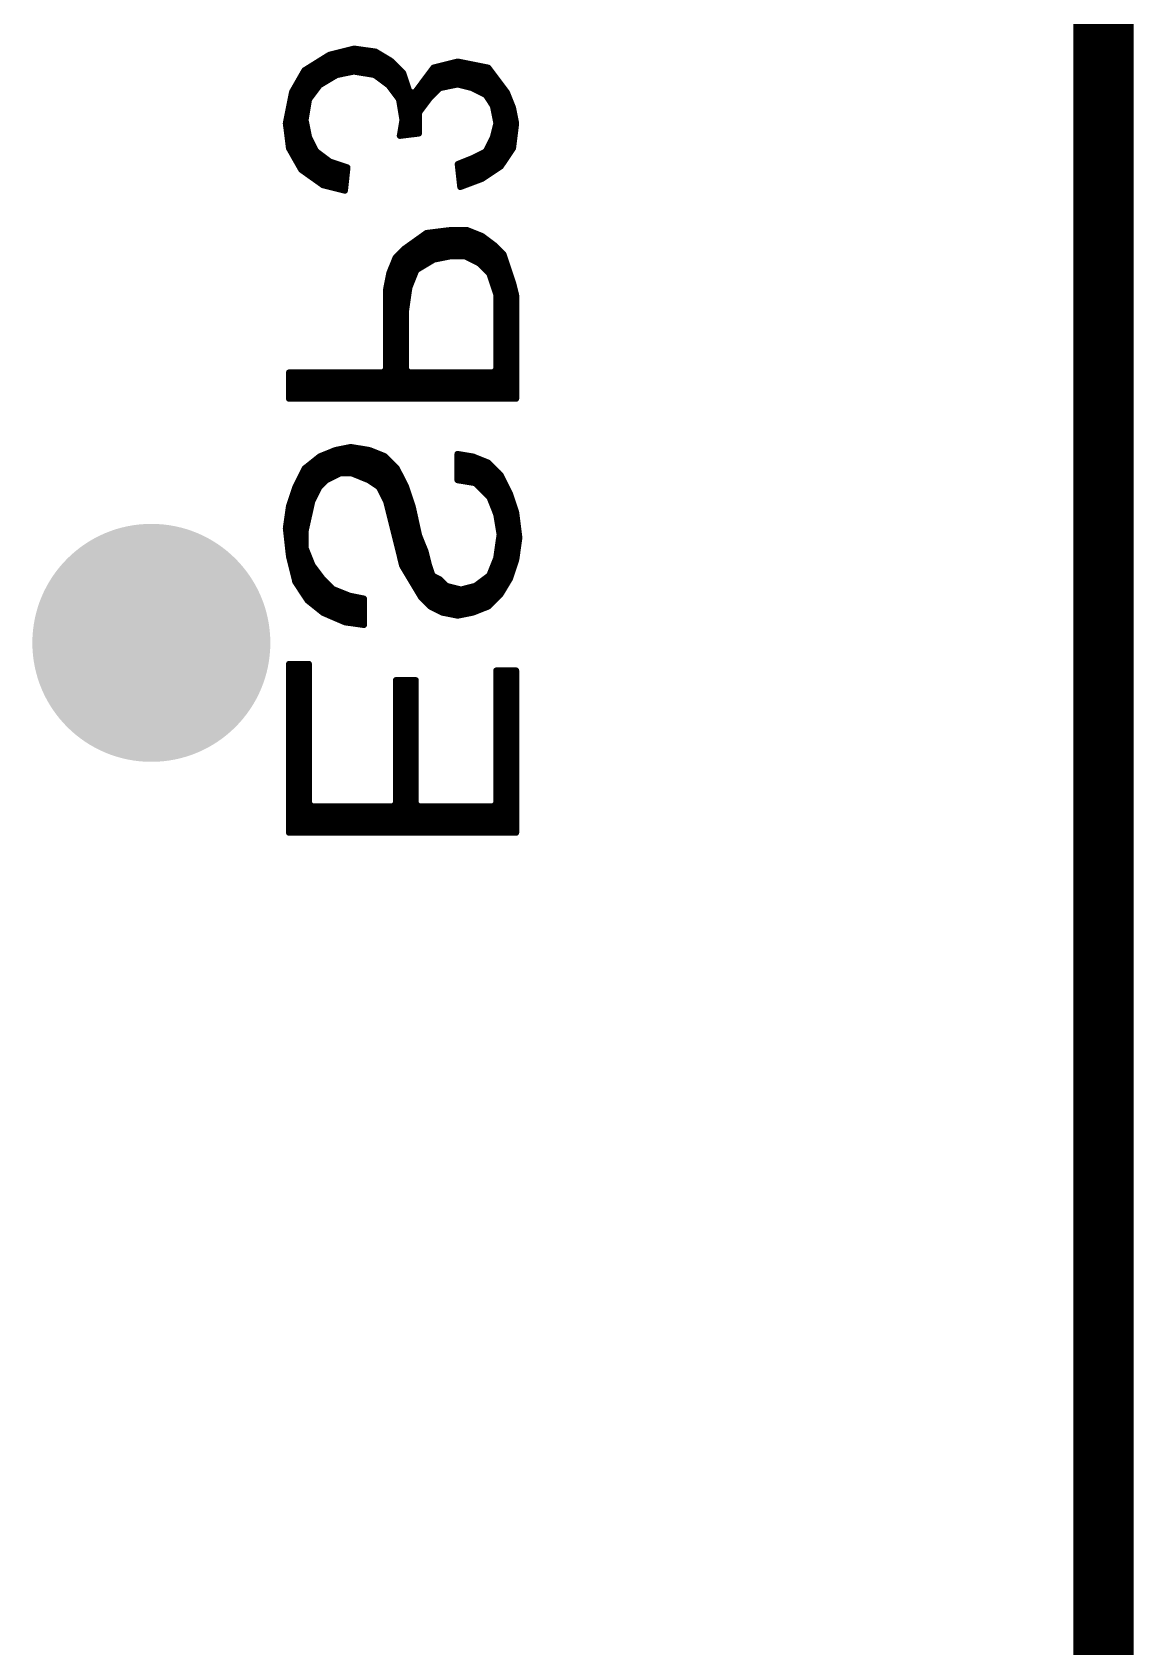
# Model space of a CAD drawing. Header units: millimetres. Extents: x 19.53 to 21.81, y 15.71 to 18.76.
# Drawn here: x 20.689 to 20.8711, y 16.4007 to 16.6677 of the extents above; entities that cross this region are included whole.
import ezdxf

# ---------------------------------------------------------------- set-up
doc = ezdxf.new("R2010")
doc.units = ezdxf.units.MM
doc.layers.get('0').update_dxf_attribs({"linetype": 'CONTINUOUS', "lineweight": 0})
doc.layers.add('04_BOT_PHO', color=90, linetype='CONTINUOUS', lineweight=0)

# ---------------------------------------------------------------- blocks, each defined once
blk = doc.blocks.new('ROUND_8')
h = blk.add_hatch(color=256)
edge = h.paths.add_edge_path(flags=0)
edge.add_arc((0, 0), 0.01968, 0, 360)
blk = doc.blocks.new('ROUND_14')
h = blk.add_hatch(color=256)
edge = h.paths.add_edge_path(flags=0)
edge.add_arc((0, 0), 0.0005, 0, 360)

msp = doc.modelspace()

# ---------------------------------------------------------------- linework, layer by layer
at = {"layer": '04_BOT_PHO', "lineweight": 211}
for points, const_width in [([(20.86614, 15.79803), (20.86614, 18.75003)], 0.01), ([(20.86614, 15.75197), (20.86614, 18.1063)], 0.004), ([(20.74221, 16.66502), (20.73809, 16.66399)], 0.001), ([(20.74, 16.66078), (20.74, 16.66447)], 0.001), ([(20.741, 16.66098), (20.741, 16.66472)], 0.001), ([(20.742, 16.66118), (20.742, 16.66497)], 0.001), ([(20.74576, 16.66452), (20.74221, 16.66502)], 0.001), ([(20.743, 16.66108), (20.743, 16.66491)], 0.001), ([(20.744, 16.66091), (20.744, 16.66477)], 0.001), ([(20.745, 16.66075), (20.745, 16.66462)], 0.001), ([(20.7483, 16.66299), (20.74576, 16.66452)], 0.001), ([(20.746, 16.66035), (20.746, 16.66437)], 0.001), ([(20.73809, 16.66399), (20.73398, 16.66142)], 0.001), ([(20.735, 16.65697), (20.735, 16.66206)], 0.001), ([(20.736, 16.6583), (20.736, 16.66269)], 0.001), ([(20.737, 16.65926), (20.737, 16.66331)], 0.001), ([(20.738, 16.65986), (20.738, 16.66394)], 0.001), ([(20.739, 16.66046), (20.739, 16.66422)], 0.001), ([(20.747, 16.6596), (20.747, 16.66377)], 0.001), ([(20.748, 16.65879), (20.748, 16.66317)], 0.001), ([(20.75032, 16.66098), (20.7483, 16.66299)], 0.001), ([(20.749, 16.65745), (20.749, 16.66229)], 0.001), ([(20.75533, 16.66188), (20.75223, 16.65773)], 0.001), ([(20.75934, 16.66288), (20.75533, 16.66188)], 0.001), ([(20.756, 16.65809), (20.756, 16.66204)], 0.001), ([(20.757, 16.65861), (20.757, 16.66229)], 0.001), ([(20.758, 16.65881), (20.758, 16.66254)], 0.001), ([(20.759, 16.65901), (20.759, 16.66279)], 0.001), ([(20.7644, 16.66186), (20.75934, 16.66288)], 0.001), ([(20.76, 16.65891), (20.76, 16.66274)], 0.001), ([(20.761, 16.65866), (20.761, 16.66254)], 0.001), ([(20.762, 16.65832), (20.762, 16.66234)], 0.001), ([(20.763, 16.65782), (20.763, 16.66214)], 0.001), ([(20.764, 16.65727), (20.764, 16.66194)], 0.001), ([(20.76746, 16.65778), (20.7644, 16.66186)], 0.001), ([(20.73398, 16.66142), (20.73194, 16.65785)], 0.001), ([(20.733, 16.64578), (20.733, 16.6597)], 0.001), ([(20.734, 16.64459), (20.734, 16.66144)], 0.001), ([(20.73643, 16.65887), (20.73657, 16.659)], 0.001), ([(20.73657, 16.659), (20.73925, 16.6606)], 0.001), ([(20.73925, 16.6606), (20.73941, 16.66066)], 0.001), ([(20.73941, 16.66066), (20.74208, 16.6612)], 0.001), ([(20.74208, 16.6612), (20.74226, 16.6612)], 0.001), ([(20.74226, 16.6612), (20.74548, 16.66067)], 0.001), ([(20.74548, 16.66067), (20.7457, 16.66057)], 0.001), ([(20.7457, 16.66057), (20.74784, 16.65897)], 0.001), ([(20.74784, 16.65897), (20.74794, 16.65887)], 0.001), ([(20.75, 16.65434), (20.75, 16.66129)], 0.001), ([(20.75135, 16.65787), (20.75032, 16.66098)], 0.001), ([(20.751, 16.65073), (20.751, 16.65893)], 0.001), ([(20.754, 16.65587), (20.754, 16.6601)], 0.001), ([(20.755, 16.65709), (20.755, 16.66143)], 0.001), ([(20.75655, 16.65852), (20.75923, 16.65906)], 0.001), ([(20.75923, 16.65906), (20.75945, 16.65905)], 0.001), ([(20.75945, 16.65905), (20.76159, 16.65852)], 0.001), ([(20.765, 16.65578), (20.765, 16.66106)], 0.001), ([(20.766, 16.64523), (20.766, 16.65973)], 0.001), ([(20.73194, 16.65785), (20.7309, 16.65266)], 0.001), ([(20.732, 16.64753), (20.732, 16.65795)], 0.001), ([(20.73419, 16.65329), (20.73472, 16.65651)], 0.001), ([(20.73472, 16.65651), (20.73482, 16.65672)], 0.001), ([(20.73482, 16.65672), (20.73643, 16.65887)], 0.001), ([(20.74794, 16.65887), (20.74955, 16.65672)], 0.001), ([(20.74955, 16.65672), (20.74964, 16.65651)], 0.001), ([(20.74964, 16.65651), (20.75018, 16.65329)], 0.001), ([(20.75223, 16.65773), (20.75135, 16.65787)], 0.001), ([(20.752, 16.65086), (20.752, 16.65756)], 0.001), ([(20.753, 16.65453), (20.753, 16.65876)], 0.001), ([(20.75303, 16.65458), (20.75464, 16.65672)], 0.001), ([(20.75464, 16.65672), (20.75469, 16.65678)], 0.001), ([(20.75469, 16.65678), (20.75629, 16.65839)], 0.001), ([(20.75629, 16.65839), (20.75655, 16.65852)], 0.001), ([(20.76159, 16.65852), (20.76169, 16.65848)], 0.001), ([(20.76169, 16.65848), (20.76383, 16.65741)], 0.001), ([(20.76383, 16.65741), (20.76403, 16.65724)], 0.001), ([(20.76403, 16.65724), (20.7651, 16.65563)], 0.001), ([(20.767, 16.64634), (20.767, 16.65839)], 0.001), ([(20.76849, 16.65521), (20.76746, 16.65778)], 0.001), ([(20.768, 16.64784), (20.768, 16.65643)], 0.001), ([(20.75293, 16.65428), (20.75303, 16.65458)], 0.001), ([(20.75293, 16.65097), (20.75293, 16.65428)], 0.001), ([(20.7651, 16.65563), (20.76517, 16.65545)], 0.001), ([(20.76517, 16.65545), (20.76571, 16.65277)], 0.001), ([(20.769, 16.65266), (20.76849, 16.65521)], 0.001), ([(20.7309, 16.65266), (20.73142, 16.64855)], 0.001), ([(20.731, 16.65188), (20.731, 16.65314)], 0.001), ([(20.73418, 16.65321), (20.73419, 16.65329)], 0.001), ([(20.73419, 16.65311), (20.73418, 16.65321)], 0.001), ([(20.73473, 16.65043), (20.73419, 16.65311)], 0.001), ([(20.75018, 16.65313), (20.74975, 16.65058)], 0.001), ([(20.74975, 16.65058), (20.75293, 16.65097)], 0.001), ([(20.75, 16.65061), (20.75, 16.65208)], 0.001), ([(20.75018, 16.65329), (20.75018, 16.65313)], 0.001), ([(20.7657, 16.65255), (20.76517, 16.65041)], 0.001), ([(20.76571, 16.65277), (20.7657, 16.65255)], 0.001), ([(20.76849, 16.64857), (20.769, 16.65266)], 0.001), ([(20.73142, 16.64855), (20.73345, 16.64498)], 0.001), ([(20.73477, 16.65031), (20.73473, 16.65043)], 0.001), ([(20.73584, 16.64817), (20.73477, 16.65031)], 0.001), ([(20.735, 16.64388), (20.735, 16.64985)], 0.001), ([(20.76513, 16.65031), (20.76406, 16.64817)], 0.001), ([(20.765, 16.64456), (20.765, 16.65005)], 0.001), ([(20.76517, 16.65041), (20.76513, 16.65031)], 0.001), ([(20.76646, 16.64553), (20.76849, 16.64857)], 0.001), ([(20.73599, 16.64799), (20.73584, 16.64817)], 0.001), ([(20.73813, 16.64638), (20.73599, 16.64799)], 0.001), ([(20.736, 16.64316), (20.736, 16.64798)], 0.001), ([(20.737, 16.64245), (20.737, 16.64723)], 0.001), ([(20.738, 16.64218), (20.738, 16.64648)], 0.001), ([(20.73827, 16.64631), (20.73813, 16.64638)], 0.001), ([(20.7411, 16.64536), (20.73827, 16.64631)], 0.001), ([(20.739, 16.64193), (20.739, 16.64607)], 0.001), ([(20.74, 16.64168), (20.74, 16.64573)], 0.001), ([(20.76165, 16.64685), (20.75933, 16.64592)], 0.001), ([(20.75933, 16.64592), (20.75975, 16.64212)], 0.001), ([(20.76, 16.64221), (20.76, 16.64619)], 0.001), ([(20.761, 16.64259), (20.761, 16.64659)], 0.001), ([(20.76169, 16.64687), (20.76165, 16.64685)], 0.001), ([(20.76383, 16.64794), (20.76169, 16.64687)], 0.001), ([(20.762, 16.64296), (20.762, 16.64702)], 0.001), ([(20.763, 16.64334), (20.763, 16.64752)], 0.001), ([(20.76406, 16.64817), (20.76383, 16.64794)], 0.001), ([(20.764, 16.64389), (20.764, 16.64807)], 0.001), ([(20.73345, 16.64498), (20.73704, 16.64242)], 0.001), ([(20.74068, 16.64151), (20.7411, 16.64536)], 0.001), ([(20.741, 16.64442), (20.741, 16.6454)], 0.001), ([(20.75975, 16.64212), (20.76338, 16.64348)], 0.001), ([(20.76338, 16.64348), (20.76646, 16.64553)], 0.001), ([(20.73704, 16.64242), (20.74068, 16.64151)], 0.001), ([(20.75828, 16.63503), (20.75416, 16.63452)], 0.001), ([(20.757, 16.63043), (20.757, 16.63487)], 0.001), ([(20.758, 16.63063), (20.758, 16.635)], 0.001), ([(20.76084, 16.63503), (20.75828, 16.63503)], 0.001), ([(20.759, 16.63067), (20.759, 16.63503)], 0.001), ([(20.76, 16.63067), (20.76, 16.63503)], 0.001), ([(20.76336, 16.63402), (20.76084, 16.63503)], 0.001), ([(20.761, 16.63043), (20.761, 16.63497)], 0.001), ([(20.75416, 16.63452), (20.75054, 16.63193)], 0.001), ([(20.751, 16.62311), (20.751, 16.63226)], 0.001), ([(20.752, 16.62714), (20.752, 16.63298)], 0.001), ([(20.753, 16.62868), (20.753, 16.63369)], 0.001), ([(20.754, 16.62928), (20.754, 16.6344)], 0.001), ([(20.755, 16.62988), (20.755, 16.63462)], 0.001), ([(20.756, 16.63023), (20.756, 16.63475)], 0.001), ([(20.762, 16.62993), (20.762, 16.63457)], 0.001), ([(20.763, 16.62935), (20.763, 16.63417)], 0.001), ([(20.76543, 16.63247), (20.76336, 16.63402)], 0.001), ([(20.764, 16.62835), (20.764, 16.63354)], 0.001), ([(20.765, 16.62652), (20.765, 16.63279)], 0.001), ([(20.76692, 16.63098), (20.76543, 16.63247)], 0.001), ([(20.74904, 16.63043), (20.74802, 16.62789)], 0.001), ([(20.749, 16.6071), (20.749, 16.63034)], 0.001), ([(20.75054, 16.63193), (20.74904, 16.63043)], 0.001), ([(20.75, 16.6071), (20.75, 16.63139)], 0.001), ([(20.75264, 16.62846), (20.75532, 16.63007)], 0.001), ([(20.75532, 16.63007), (20.75548, 16.63013)], 0.001), ([(20.75548, 16.63013), (20.75816, 16.63066)], 0.001), ([(20.75816, 16.63066), (20.75825, 16.63067)], 0.001), ([(20.75825, 16.63067), (20.7604, 16.63067)], 0.001), ([(20.7604, 16.63067), (20.76062, 16.63062)], 0.001), ([(20.76062, 16.63062), (20.76276, 16.62955)], 0.001), ([(20.76276, 16.62955), (20.76289, 16.62946)], 0.001), ([(20.766, 16.6071), (20.766, 16.6319)], 0.001), ([(20.76849, 16.62628), (20.76692, 16.63098)], 0.001), ([(20.767, 16.6071), (20.767, 16.63075)], 0.001), ([(20.74802, 16.62789), (20.7475, 16.6253)], 0.001), ([(20.748, 16.6071), (20.748, 16.62779)], 0.001), ([(20.75136, 16.62554), (20.75243, 16.62822)], 0.001), ([(20.75243, 16.62822), (20.75264, 16.62846)], 0.001), ([(20.76289, 16.62946), (20.7645, 16.62785)], 0.001), ([(20.7645, 16.62785), (20.76462, 16.62765)], 0.001), ([(20.76462, 16.62765), (20.76569, 16.62444)], 0.001), ([(20.768, 16.6071), (20.768, 16.62775)], 0.001), ([(20.7475, 16.6253), (20.7475, 16.61196)], 0.001), ([(20.75079, 16.62167), (20.75133, 16.62542)], 0.001), ([(20.75133, 16.62542), (20.75136, 16.62554)], 0.001), ([(20.76569, 16.62444), (20.76572, 16.62428)], 0.001), ([(20.76572, 16.62428), (20.76572, 16.61196)], 0.001), ([(20.769, 16.62422), (20.76849, 16.62628)], 0.001), ([(20.769, 16.6071), (20.769, 16.62423)], 0.001), ([(20.769, 16.6071), (20.769, 16.62422)], 0.001), ([(20.75079, 16.6216), (20.75079, 16.62167)], 0.001), ([(20.75079, 16.61196), (20.75079, 16.6216)], 0.001), ([(20.747, 16.61146), (20.73143, 16.61146)], 0.001), ([(20.73143, 16.61146), (20.73143, 16.6071)], 0.001), ([(20.732, 16.6071), (20.732, 16.61146)], 0.001), ([(20.733, 16.6071), (20.733, 16.61146)], 0.001), ([(20.734, 16.6071), (20.734, 16.61146)], 0.001), ([(20.735, 16.6071), (20.735, 16.61146)], 0.001), ([(20.736, 16.6071), (20.736, 16.61146)], 0.001), ([(20.737, 16.6071), (20.737, 16.61146)], 0.001), ([(20.738, 16.6071), (20.738, 16.61146)], 0.001), ([(20.739, 16.6071), (20.739, 16.61146)], 0.001), ([(20.74, 16.6071), (20.74, 16.61146)], 0.001), ([(20.741, 16.6071), (20.741, 16.61146)], 0.001), ([(20.742, 16.6071), (20.742, 16.61146)], 0.001), ([(20.743, 16.6071), (20.743, 16.61146)], 0.001), ([(20.744, 16.6071), (20.744, 16.61146)], 0.001), ([(20.745, 16.6071), (20.745, 16.61146)], 0.001), ([(20.746, 16.6071), (20.746, 16.61146)], 0.001), ([(20.7475, 16.61196), (20.747, 16.61146)], 0.001), ([(20.747, 16.6071), (20.747, 16.61146)], 0.001), ([(20.75129, 16.61146), (20.75079, 16.61196)], 0.001), ([(20.751, 16.6071), (20.751, 16.61155)], 0.001), ([(20.76522, 16.61146), (20.75129, 16.61146)], 0.001), ([(20.752, 16.6071), (20.752, 16.61146)], 0.001), ([(20.753, 16.6071), (20.753, 16.61146)], 0.001), ([(20.754, 16.6071), (20.754, 16.61146)], 0.001), ([(20.755, 16.6071), (20.755, 16.61146)], 0.001), ([(20.756, 16.6071), (20.756, 16.61146)], 0.001), ([(20.757, 16.6071), (20.757, 16.61146)], 0.001), ([(20.758, 16.6071), (20.758, 16.61146)], 0.001), ([(20.759, 16.6071), (20.759, 16.61146)], 0.001), ([(20.76, 16.6071), (20.76, 16.61146)], 0.001), ([(20.761, 16.6071), (20.761, 16.61146)], 0.001), ([(20.762, 16.6071), (20.762, 16.61146)], 0.001), ([(20.763, 16.6071), (20.763, 16.61146)], 0.001), ([(20.764, 16.6071), (20.764, 16.61146)], 0.001), ([(20.765, 16.6071), (20.765, 16.61146)], 0.001), ([(20.76572, 16.61196), (20.76522, 16.61146)], 0.001), ([(20.73143, 16.6071), (20.769, 16.6071)], 0.001), ([(20.73654, 16.59759), (20.73401, 16.59557)], 0.001), ([(20.73911, 16.59862), (20.73654, 16.59759)], 0.001), ([(20.737, 16.59302), (20.737, 16.59778)], 0.001), ([(20.738, 16.59382), (20.738, 16.59818)], 0.001), ([(20.739, 16.59432), (20.739, 16.59858)], 0.001), ([(20.74165, 16.59913), (20.73911, 16.59862)], 0.001), ([(20.74, 16.59478), (20.74, 16.5988)], 0.001), ([(20.741, 16.59478), (20.741, 16.599)], 0.001), ([(20.74473, 16.59862), (20.74165, 16.59913)], 0.001), ([(20.742, 16.59468), (20.742, 16.59907)], 0.001), ([(20.743, 16.59428), (20.743, 16.59891)], 0.001), ([(20.744, 16.59388), (20.744, 16.59874)], 0.001), ([(20.74726, 16.59761), (20.74473, 16.59862)], 0.001), ([(20.745, 16.59336), (20.745, 16.59851)], 0.001), ([(20.746, 16.59269), (20.746, 16.59811)], 0.001), ([(20.747, 16.59112), (20.747, 16.59771)], 0.001), ([(20.74927, 16.59559), (20.74726, 16.59761)], 0.001), ([(20.76187, 16.59755), (20.75929, 16.59798)], 0.001), ([(20.75929, 16.59798), (20.75929, 16.59363)], 0.001), ([(20.76, 16.59352), (20.76, 16.59786)], 0.001), ([(20.761, 16.59335), (20.761, 16.59769)], 0.001), ([(20.7644, 16.59653), (20.76187, 16.59755)], 0.001), ([(20.762, 16.59318), (20.762, 16.59749)], 0.001), ([(20.73401, 16.59557), (20.73247, 16.59248)], 0.001), ([(20.734, 16.57451), (20.734, 16.59555)], 0.001), ([(20.735, 16.58891), (20.735, 16.59636)], 0.001), ([(20.736, 16.59161), (20.736, 16.59716)], 0.001), ([(20.748, 16.58807), (20.748, 16.59686)], 0.001), ([(20.749, 16.58407), (20.749, 16.59586)], 0.001), ([(20.75083, 16.59248), (20.74927, 16.59559)], 0.001), ([(20.763, 16.59239), (20.763, 16.59709)], 0.001), ([(20.764, 16.59139), (20.764, 16.59669)], 0.001), ([(20.76641, 16.59452), (20.7644, 16.59653)], 0.001), ([(20.765, 16.58974), (20.765, 16.59594)], 0.001), ([(20.766, 16.5862), (20.766, 16.59494)], 0.001), ([(20.73247, 16.59248), (20.73142, 16.58934)], 0.001), ([(20.733, 16.57601), (20.733, 16.59355)], 0.001), ([(20.73531, 16.59022), (20.73638, 16.59236)], 0.001), ([(20.73638, 16.59236), (20.73647, 16.59249)], 0.001), ([(20.73647, 16.59249), (20.73754, 16.59356)], 0.001), ([(20.73754, 16.59356), (20.73767, 16.59366)], 0.001), ([(20.73767, 16.59366), (20.73982, 16.59473)], 0.001), ([(20.73982, 16.59473), (20.74004, 16.59478)], 0.001), ([(20.74004, 16.59478), (20.74165, 16.59478)], 0.001), ([(20.74165, 16.59478), (20.74183, 16.59475)], 0.001), ([(20.74183, 16.59475), (20.74451, 16.59367)], 0.001), ([(20.74451, 16.59367), (20.7446, 16.59363)], 0.001), ([(20.7446, 16.59363), (20.74621, 16.59255)], 0.001), ([(20.74621, 16.59255), (20.74638, 16.59236)], 0.001), ([(20.74638, 16.59236), (20.74745, 16.59022)], 0.001), ([(20.75, 16.58007), (20.75, 16.59414)], 0.001), ([(20.75188, 16.58933), (20.75083, 16.59248)], 0.001), ([(20.75929, 16.59363), (20.76209, 16.59317)], 0.001), ([(20.76209, 16.59317), (20.76236, 16.59303)], 0.001), ([(20.76236, 16.59303), (20.7645, 16.59089)], 0.001), ([(20.76797, 16.59141), (20.76641, 16.59452)], 0.001), ([(20.767, 16.57572), (20.767, 16.59335)], 0.001), ([(20.732, 16.57868), (20.732, 16.59108)], 0.001), ([(20.73419, 16.58528), (20.73527, 16.5901)], 0.001), ([(20.73527, 16.5901), (20.73531, 16.59022)], 0.001), ([(20.74745, 16.59022), (20.74749, 16.59012)], 0.001), ([(20.74749, 16.59012), (20.75015, 16.57947)], 0.001), ([(20.751, 16.57806), (20.751, 16.59196)], 0.001), ([(20.7645, 16.59089), (20.76461, 16.59072)], 0.001), ([(20.76461, 16.59072), (20.76568, 16.58804)], 0.001), ([(20.76901, 16.58828), (20.76797, 16.59141)], 0.001), ([(20.768, 16.57742), (20.768, 16.59132)], 0.001), ([(20.73142, 16.58934), (20.7309, 16.5857)], 0.001), ([(20.75294, 16.58453), (20.75188, 16.58933)], 0.001), ([(20.752, 16.57639), (20.752, 16.58878)], 0.001), ([(20.76568, 16.58804), (20.76571, 16.58794)], 0.001), ([(20.76571, 16.58794), (20.76625, 16.58472)], 0.001), ([(20.769, 16.58042), (20.769, 16.58832)], 0.001), ([(20.76953, 16.58411), (20.76901, 16.58828)], 0.001), ([(20.7309, 16.5857), (20.73143, 16.58098)], 0.001), ([(20.731, 16.58481), (20.731, 16.5864)], 0.001), ([(20.73418, 16.58517), (20.73419, 16.58528)], 0.001), ([(20.73418, 16.5825), (20.73418, 16.58517)], 0.001), ([(20.75297, 16.58445), (20.75294, 16.58453)], 0.001), ([(20.75403, 16.58181), (20.75297, 16.58445)], 0.001), ([(20.753, 16.57472), (20.753, 16.58437)], 0.001), ([(20.76625, 16.58457), (20.76571, 16.58082)], 0.001), ([(20.76625, 16.58472), (20.76625, 16.58464)], 0.001), ([(20.76625, 16.58464), (20.76625, 16.58457)], 0.001), ([(20.73422, 16.58231), (20.73418, 16.5825)], 0.001), ([(20.73529, 16.57963), (20.73422, 16.58231)], 0.001), ([(20.754, 16.57353), (20.754, 16.58187)], 0.001), ([(20.75455, 16.5797), (20.75403, 16.58181)], 0.001), ([(20.766, 16.57434), (20.766, 16.58283)], 0.001), ([(20.76902, 16.58047), (20.76953, 16.58411)], 0.001), ([(20.73143, 16.58098), (20.73247, 16.57681)], 0.001), ([(20.735, 16.57335), (20.735, 16.58036)], 0.001), ([(20.73535, 16.57952), (20.73529, 16.57963)], 0.001), ([(20.73696, 16.57737), (20.73535, 16.57952)], 0.001), ([(20.75015, 16.57947), (20.75329, 16.57423)], 0.001), ([(20.75457, 16.57966), (20.75455, 16.5797)], 0.001), ([(20.7551, 16.57805), (20.75457, 16.57966)], 0.001), ([(20.76568, 16.5807), (20.76461, 16.57802)], 0.001), ([(20.765, 16.57334), (20.765, 16.579)], 0.001), ([(20.76571, 16.58082), (20.76568, 16.5807)], 0.001), ([(20.76798, 16.57735), (20.76902, 16.58047)], 0.001), ([(20.73247, 16.57681), (20.73452, 16.57373)], 0.001), ([(20.736, 16.57255), (20.736, 16.57866)], 0.001), ([(20.73701, 16.57732), (20.73696, 16.57737)], 0.001), ([(20.737, 16.57175), (20.737, 16.57733)], 0.001), ([(20.73861, 16.57571), (20.73701, 16.57732)], 0.001), ([(20.738, 16.57129), (20.738, 16.57633)], 0.001), ([(20.755, 16.57263), (20.755, 16.57835)], 0.001), ([(20.75535, 16.57776), (20.7551, 16.57805)], 0.001), ([(20.75635, 16.57726), (20.75535, 16.57776)], 0.001), ([(20.756, 16.57213), (20.756, 16.57744)], 0.001), ([(20.75736, 16.57625), (20.75635, 16.57726)], 0.001), ([(20.757, 16.57168), (20.757, 16.57661)], 0.001), ([(20.7576, 16.57612), (20.75736, 16.57625)], 0.001), ([(20.7623, 16.5762), (20.76212, 16.57612)], 0.001), ([(20.76445, 16.57781), (20.7623, 16.5762)], 0.001), ([(20.763, 16.57218), (20.763, 16.57673)], 0.001), ([(20.764, 16.57258), (20.764, 16.57748)], 0.001), ([(20.76461, 16.57802), (20.76445, 16.57781)], 0.001), ([(20.76643, 16.57477), (20.76798, 16.57735)], 0.001), ([(20.73452, 16.57373), (20.73708, 16.57168)], 0.001), ([(20.73878, 16.5756), (20.73861, 16.57571)], 0.001), ([(20.74146, 16.57453), (20.73878, 16.5756)], 0.001), ([(20.739, 16.57086), (20.739, 16.57552)], 0.001), ([(20.74, 16.57043), (20.74, 16.57512)], 0.001), ([(20.741, 16.57008), (20.741, 16.57472)], 0.001), ([(20.74155, 16.57451), (20.74146, 16.57453)], 0.001), ([(20.74383, 16.57405), (20.74155, 16.57451)], 0.001), ([(20.742, 16.56994), (20.742, 16.57442)], 0.001), ([(20.743, 16.5698), (20.743, 16.57422)], 0.001), ([(20.74383, 16.56968), (20.74383, 16.57405)], 0.001), ([(20.75329, 16.57423), (20.7548, 16.57273)], 0.001), ([(20.75974, 16.57558), (20.7576, 16.57612)], 0.001), ([(20.758, 16.57148), (20.758, 16.57602)], 0.001), ([(20.759, 16.57128), (20.759, 16.57577)], 0.001), ([(20.75998, 16.57558), (20.75974, 16.57558)], 0.001), ([(20.76212, 16.57612), (20.75998, 16.57558)], 0.001), ([(20.76, 16.57135), (20.76, 16.57559)], 0.001), ([(20.761, 16.57155), (20.761, 16.57584)], 0.001), ([(20.762, 16.57178), (20.762, 16.57609)], 0.001), ([(20.7644, 16.57274), (20.76643, 16.57477)], 0.001), ([(20.73708, 16.57168), (20.74071, 16.57012)], 0.001), ([(20.7548, 16.57273), (20.75681, 16.57172)], 0.001), ([(20.75681, 16.57172), (20.75933, 16.57122)], 0.001), ([(20.75933, 16.57122), (20.76186, 16.57173)], 0.001), ([(20.76186, 16.57173), (20.7644, 16.57274)], 0.001), ([(20.74071, 16.57012), (20.74383, 16.56968)], 0.001), ([(20.73472, 16.56325), (20.73143, 16.56325)], 0.001), ([(20.73143, 16.56325), (20.73143, 16.53532)], 0.001), ([(20.732, 16.53532), (20.732, 16.56325)], 0.001), ([(20.733, 16.53532), (20.733, 16.56325)], 0.001), ([(20.734, 16.53532), (20.734, 16.56325)], 0.001), ([(20.73472, 16.54017), (20.73472, 16.56325)], 0.001), ([(20.7524, 16.56057), (20.74911, 16.56057)], 0.001), ([(20.74911, 16.56057), (20.74911, 16.54017)], 0.001), ([(20.75, 16.53532), (20.75, 16.56057)], 0.001), ([(20.751, 16.53532), (20.751, 16.56057)], 0.001), ([(20.752, 16.53532), (20.752, 16.56057)], 0.001), ([(20.7524, 16.54017), (20.7524, 16.56057)], 0.001), ([(20.769, 16.56217), (20.76572, 16.56217)], 0.001), ([(20.76572, 16.56217), (20.76572, 16.54017)], 0.001), ([(20.766, 16.53532), (20.766, 16.56217)], 0.001), ([(20.767, 16.53532), (20.767, 16.56217)], 0.001), ([(20.768, 16.53532), (20.768, 16.56217)], 0.001), ([(20.769, 16.53532), (20.769, 16.56217)], 0.001), ([(20.769, 16.53532), (20.769, 16.56217)], 0.001), ([(20.73522, 16.53967), (20.73472, 16.54017)], 0.001), ([(20.735, 16.53532), (20.735, 16.53972)], 0.001), ([(20.74861, 16.53967), (20.73522, 16.53967)], 0.001), ([(20.736, 16.53532), (20.736, 16.53967)], 0.001), ([(20.737, 16.53532), (20.737, 16.53967)], 0.001), ([(20.738, 16.53532), (20.738, 16.53967)], 0.001), ([(20.739, 16.53532), (20.739, 16.53967)], 0.001), ([(20.74, 16.53532), (20.74, 16.53967)], 0.001), ([(20.741, 16.53532), (20.741, 16.53967)], 0.001), ([(20.742, 16.53532), (20.742, 16.53967)], 0.001), ([(20.743, 16.53532), (20.743, 16.53967)], 0.001), ([(20.744, 16.53532), (20.744, 16.53967)], 0.001), ([(20.745, 16.53532), (20.745, 16.53967)], 0.001), ([(20.746, 16.53532), (20.746, 16.53967)], 0.001), ([(20.747, 16.53532), (20.747, 16.53967)], 0.001), ([(20.748, 16.53532), (20.748, 16.53967)], 0.001), ([(20.74911, 16.54017), (20.74861, 16.53967)], 0.001), ([(20.749, 16.53532), (20.749, 16.53986)], 0.001), ([(20.7529, 16.53967), (20.7524, 16.54017)], 0.001), ([(20.76522, 16.53967), (20.7529, 16.53967)], 0.001), ([(20.753, 16.53532), (20.753, 16.53967)], 0.001), ([(20.754, 16.53532), (20.754, 16.53967)], 0.001), ([(20.755, 16.53532), (20.755, 16.53967)], 0.001), ([(20.756, 16.53532), (20.756, 16.53967)], 0.001), ([(20.757, 16.53532), (20.757, 16.53967)], 0.001), ([(20.758, 16.53532), (20.758, 16.53967)], 0.001), ([(20.759, 16.53532), (20.759, 16.53967)], 0.001), ([(20.76, 16.53532), (20.76, 16.53967)], 0.001), ([(20.761, 16.53532), (20.761, 16.53967)], 0.001), ([(20.762, 16.53532), (20.762, 16.53967)], 0.001), ([(20.763, 16.53532), (20.763, 16.53967)], 0.001), ([(20.764, 16.53532), (20.764, 16.53967)], 0.001), ([(20.765, 16.53532), (20.765, 16.53967)], 0.001), ([(20.76572, 16.54017), (20.76522, 16.53967)], 0.001), ([(20.73143, 16.53532), (20.769, 16.53532)], 0.001)]:
    msp.add_lwpolyline(points, dxfattribs=dict(at, const_width=const_width))

# ---------------------------------------------------------------- block references
at = {"layer": '04_BOT_PHO'}
for name, p in [('ROUND_14', (20.74, 16.66447)), ('ROUND_14', (20.741, 16.66472)), ('ROUND_14', (20.742, 16.66497)), ('ROUND_14', (20.74221, 16.66502)), ('ROUND_14', (20.743, 16.66491)), ('ROUND_14', (20.744, 16.66477)), ('ROUND_14', (20.745, 16.66462)), ('ROUND_14', (20.74576, 16.66452)), ('ROUND_14', (20.746, 16.66437)), ('ROUND_14', (20.735, 16.66206)), ('ROUND_14', (20.736, 16.66269)), ('ROUND_14', (20.737, 16.66331)), ('ROUND_14', (20.738, 16.66394)), ('ROUND_14', (20.73809, 16.66399)), ('ROUND_14', (20.739, 16.66422)), ('ROUND_14', (20.747, 16.66377)), ('ROUND_14', (20.748, 16.66317)), ('ROUND_14', (20.7483, 16.66299)), ('ROUND_14', (20.749, 16.66229)), ('ROUND_14', (20.75533, 16.66188)), ('ROUND_14', (20.756, 16.66204)), ('ROUND_14', (20.757, 16.66229)), ('ROUND_14', (20.758, 16.66254)), ('ROUND_14', (20.759, 16.66279)), ('ROUND_14', (20.75934, 16.66288)), ('ROUND_14', (20.76, 16.66274)), ('ROUND_14', (20.761, 16.66254)), ('ROUND_14', (20.762, 16.66234)), ('ROUND_14', (20.763, 16.66214)), ('ROUND_14', (20.764, 16.66194)), ('ROUND_14', (20.7644, 16.66186)), ('ROUND_14', (20.733, 16.6597)), ('ROUND_14', (20.73398, 16.66142)), ('ROUND_14', (20.734, 16.66144)), ('ROUND_14', (20.73657, 16.659)), ('ROUND_14', (20.737, 16.65926)), ('ROUND_14', (20.738, 16.65986)), ('ROUND_14', (20.739, 16.66046)), ('ROUND_14', (20.73925, 16.6606)), ('ROUND_14', (20.73941, 16.66066)), ('ROUND_14', (20.74, 16.66078)), ('ROUND_14', (20.741, 16.66098)), ('ROUND_14', (20.742, 16.66118)), ('ROUND_14', (20.74208, 16.6612)), ('ROUND_14', (20.74226, 16.6612)), ('ROUND_14', (20.743, 16.66108)), ('ROUND_14', (20.744, 16.66091)), ('ROUND_14', (20.745, 16.66075)), ('ROUND_14', (20.74548, 16.66067)), ('ROUND_14', (20.7457, 16.66057)), ('ROUND_14', (20.746, 16.66035)), ('ROUND_14', (20.747, 16.6596)), ('ROUND_14', (20.74784, 16.65897)), ('ROUND_14', (20.75, 16.66129)), ('ROUND_14', (20.75032, 16.66098)), ('ROUND_14', (20.751, 16.65893)), ('ROUND_14', (20.754, 16.6601)), ('ROUND_14', (20.755, 16.66143)), ('ROUND_14', (20.759, 16.65901)), ('ROUND_14', (20.75923, 16.65906)), ('ROUND_14', (20.75945, 16.65905)), ('ROUND_14', (20.76, 16.65891)), ('ROUND_14', (20.765, 16.66106)), ('ROUND_14', (20.766, 16.65973)), ('ROUND_14', (20.73194, 16.65785)), ('ROUND_14', (20.732, 16.65795)), ('ROUND_14', (20.73472, 16.65651)), ('ROUND_14', (20.73482, 16.65672)), ('ROUND_14', (20.735, 16.65697)), ('ROUND_14', (20.736, 16.6583)), ('ROUND_14', (20.73643, 16.65887)), ('ROUND_14', (20.74794, 16.65887)), ('ROUND_14', (20.748, 16.65879)), ('ROUND_14', (20.749, 16.65745)), ('ROUND_14', (20.74955, 16.65672)), ('ROUND_14', (20.74964, 16.65651)), ('ROUND_14', (20.75135, 16.65787)), ('ROUND_14', (20.752, 16.65756)), ('ROUND_14', (20.75223, 16.65773)), ('ROUND_14', (20.753, 16.65876)), ('ROUND_14', (20.75464, 16.65672)), ('ROUND_14', (20.75469, 16.65678)), ('ROUND_14', (20.755, 16.65709)), ('ROUND_14', (20.756, 16.65809)), ('ROUND_14', (20.75629, 16.65839)), ('ROUND_14', (20.75655, 16.65852)), ('ROUND_14', (20.757, 16.65861)), ('ROUND_14', (20.758, 16.65881)), ('ROUND_14', (20.761, 16.65866)), ('ROUND_14', (20.76159, 16.65852)), ('ROUND_14', (20.76169, 16.65848)), ('ROUND_14', (20.762, 16.65832)), ('ROUND_14', (20.763, 16.65782)), ('ROUND_14', (20.76383, 16.65741)), ('ROUND_14', (20.764, 16.65727)), ('ROUND_14', (20.76403, 16.65724)), ('ROUND_14', (20.767, 16.65839)), ('ROUND_14', (20.76746, 16.65778)), ('ROUND_14', (20.768, 16.65643)), ('ROUND_14', (20.75, 16.65434)), ('ROUND_14', (20.75293, 16.65428)), ('ROUND_14', (20.753, 16.65453)), ('ROUND_14', (20.75303, 16.65458)), ('ROUND_14', (20.754, 16.65587)), ('ROUND_14', (20.765, 16.65578)), ('ROUND_14', (20.7651, 16.65563)), ('ROUND_14', (20.76517, 16.65545)), ('ROUND_14', (20.76849, 16.65521)), ('ROUND_14', (20.7309, 16.65266)), ('ROUND_14', (20.731, 16.65314)), ('ROUND_14', (20.731, 16.65188)), ('ROUND_14', (20.73418, 16.65321)), ('ROUND_14', (20.73419, 16.65329)), ('ROUND_14', (20.73419, 16.65311)), ('ROUND_14', (20.75, 16.65208)), ('ROUND_14', (20.75018, 16.65329)), ('ROUND_14', (20.75018, 16.65313)), ('ROUND_14', (20.75293, 16.65097)), ('ROUND_14', (20.7657, 16.65255)), ('ROUND_14', (20.76571, 16.65277)), ('ROUND_14', (20.769, 16.65266)), ('ROUND_14', (20.769, 16.65266)), ('ROUND_14', (20.73142, 16.64855)), ('ROUND_14', (20.73473, 16.65043)), ('ROUND_14', (20.73477, 16.65031)), ('ROUND_14', (20.735, 16.64985)), ('ROUND_14', (20.74975, 16.65058)), ('ROUND_14', (20.75, 16.65061)), ('ROUND_14', (20.751, 16.65073)), ('ROUND_14', (20.752, 16.65086)), ('ROUND_14', (20.765, 16.65005)), ('ROUND_14', (20.76513, 16.65031)), ('ROUND_14', (20.76517, 16.65041)), ('ROUND_14', (20.76849, 16.64857)), ('ROUND_14', (20.732, 16.64753)), ('ROUND_14', (20.733, 16.64578)), ('ROUND_14', (20.73584, 16.64817)), ('ROUND_14', (20.73599, 16.64799)), ('ROUND_14', (20.736, 16.64798)), ('ROUND_14', (20.737, 16.64723)), ('ROUND_14', (20.738, 16.64648)), ('ROUND_14', (20.73813, 16.64638)), ('ROUND_14', (20.73827, 16.64631)), ('ROUND_14', (20.739, 16.64607)), ('ROUND_14', (20.74, 16.64573)), ('ROUND_14', (20.75933, 16.64592)), ('ROUND_14', (20.76, 16.64619)), ('ROUND_14', (20.761, 16.64659)), ('ROUND_14', (20.76165, 16.64685)), ('ROUND_14', (20.76169, 16.64687)), ('ROUND_14', (20.762, 16.64702)), ('ROUND_14', (20.763, 16.64752)), ('ROUND_14', (20.76383, 16.64794)), ('ROUND_14', (20.764, 16.64807)), ('ROUND_14', (20.76406, 16.64817)), ('ROUND_14', (20.767, 16.64634)), ('ROUND_14', (20.768, 16.64784)), ('ROUND_14', (20.73345, 16.64498)), ('ROUND_14', (20.734, 16.64459)), ('ROUND_14', (20.735, 16.64388)), ('ROUND_14', (20.736, 16.64316)), ('ROUND_14', (20.741, 16.6454)), ('ROUND_14', (20.741, 16.64442)), ('ROUND_14', (20.7411, 16.64536)), ('ROUND_14', (20.762, 16.64296)), ('ROUND_14', (20.763, 16.64334)), ('ROUND_14', (20.76338, 16.64348)), ('ROUND_14', (20.764, 16.64389)), ('ROUND_14', (20.765, 16.64456)), ('ROUND_14', (20.766, 16.64523)), ('ROUND_14', (20.76646, 16.64553)), ('ROUND_14', (20.737, 16.64245)), ('ROUND_14', (20.73704, 16.64242)), ('ROUND_14', (20.738, 16.64218)), ('ROUND_14', (20.739, 16.64193)), ('ROUND_14', (20.74, 16.64168)), ('ROUND_14', (20.74068, 16.64151)), ('ROUND_14', (20.75975, 16.64212)), ('ROUND_14', (20.76, 16.64221)), ('ROUND_14', (20.761, 16.64259)), ('ROUND_14', (20.757, 16.63487)), ('ROUND_14', (20.758, 16.635)), ('ROUND_14', (20.75828, 16.63503)), ('ROUND_14', (20.759, 16.63503)), ('ROUND_14', (20.76, 16.63503)), ('ROUND_14', (20.76084, 16.63503)), ('ROUND_14', (20.761, 16.63497)), ('ROUND_14', (20.751, 16.63226)), ('ROUND_14', (20.752, 16.63298)), ('ROUND_14', (20.753, 16.63369)), ('ROUND_14', (20.754, 16.6344)), ('ROUND_14', (20.75416, 16.63452)), ('ROUND_14', (20.755, 16.63462)), ('ROUND_14', (20.756, 16.63475)), ('ROUND_14', (20.762, 16.63457)), ('ROUND_14', (20.763, 16.63417)), ('ROUND_14', (20.76336, 16.63402)), ('ROUND_14', (20.764, 16.63354)), ('ROUND_14', (20.765, 16.63279)), ('ROUND_14', (20.76543, 16.63247)), ('ROUND_14', (20.749, 16.63034)), ('ROUND_14', (20.74904, 16.63043)), ('ROUND_14', (20.75, 16.63139)), ('ROUND_14', (20.75054, 16.63193)), ('ROUND_14', (20.755, 16.62988)), ('ROUND_14', (20.75532, 16.63007)), ('ROUND_14', (20.75548, 16.63013)), ('ROUND_14', (20.756, 16.63023)), ('ROUND_14', (20.757, 16.63043)), ('ROUND_14', (20.758, 16.63063)), ('ROUND_14', (20.75816, 16.63066)), ('ROUND_14', (20.75825, 16.63067)), ('ROUND_14', (20.759, 16.63067)), ('ROUND_14', (20.76, 16.63067)), ('ROUND_14', (20.7604, 16.63067)), ('ROUND_14', (20.76062, 16.63062)), ('ROUND_14', (20.761, 16.63043)), ('ROUND_14', (20.762, 16.62993)), ('ROUND_14', (20.76276, 16.62955)), ('ROUND_14', (20.766, 16.6319)), ('ROUND_14', (20.76692, 16.63098)), ('ROUND_14', (20.767, 16.63075)), ('ROUND_14', (20.748, 16.62779)), ('ROUND_14', (20.74802, 16.62789)), ('ROUND_14', (20.752, 16.62714)), ('ROUND_14', (20.75243, 16.62822)), ('ROUND_14', (20.75264, 16.62846)), ('ROUND_14', (20.753, 16.62868)), ('ROUND_14', (20.754, 16.62928)), ('ROUND_14', (20.76289, 16.62946)), ('ROUND_14', (20.763, 16.62935)), ('ROUND_14', (20.764, 16.62835)), ('ROUND_14', (20.7645, 16.62785)), ('ROUND_14', (20.76462, 16.62765)), ('ROUND_14', (20.768, 16.62775)), ('ROUND_14', (20.7475, 16.6253)), ('ROUND_14', (20.75133, 16.62542)), ('ROUND_14', (20.75136, 16.62554)), ('ROUND_14', (20.765, 16.62652)), ('ROUND_14', (20.76569, 16.62444)), ('ROUND_14', (20.76572, 16.62428)), ('ROUND_14', (20.76572, 16.62428)), ('ROUND_14', (20.76849, 16.62628)), ('ROUND_14', (20.769, 16.62423)), ('ROUND_14', (20.769, 16.62422)), ('ROUND_14', (20.769, 16.62422)), ('ROUND_14', (20.75079, 16.62167)), ('ROUND_14', (20.75079, 16.6216)), ('ROUND_14', (20.751, 16.62311)), ('ROUND_14', (20.73143, 16.61146)), ('ROUND_14', (20.732, 16.61146)), ('ROUND_14', (20.733, 16.61146)), ('ROUND_14', (20.734, 16.61146)), ('ROUND_14', (20.735, 16.61146)), ('ROUND_14', (20.736, 16.61146)), ('ROUND_14', (20.737, 16.61146)), ('ROUND_14', (20.738, 16.61146)), ('ROUND_14', (20.739, 16.61146)), ('ROUND_14', (20.74, 16.61146)), ('ROUND_14', (20.741, 16.61146)), ('ROUND_14', (20.742, 16.61146)), ('ROUND_14', (20.743, 16.61146)), ('ROUND_14', (20.744, 16.61146)), ('ROUND_14', (20.745, 16.61146)), ('ROUND_14', (20.746, 16.61146)), ('ROUND_14', (20.747, 16.61146)), ('ROUND_14', (20.747, 16.61146)), ('ROUND_14', (20.7475, 16.61196)), ('ROUND_14', (20.75079, 16.61196)), ('ROUND_14', (20.751, 16.61155)), ('ROUND_14', (20.75129, 16.61146)), ('ROUND_14', (20.752, 16.61146)), ('ROUND_14', (20.753, 16.61146)), ('ROUND_14', (20.754, 16.61146)), ('ROUND_14', (20.755, 16.61146)), ('ROUND_14', (20.756, 16.61146)), ('ROUND_14', (20.757, 16.61146)), ('ROUND_14', (20.758, 16.61146)), ('ROUND_14', (20.759, 16.61146)), ('ROUND_14', (20.76, 16.61146)), ('ROUND_14', (20.761, 16.61146)), ('ROUND_14', (20.762, 16.61146)), ('ROUND_14', (20.763, 16.61146)), ('ROUND_14', (20.764, 16.61146)), ('ROUND_14', (20.765, 16.61146)), ('ROUND_14', (20.76522, 16.61146)), ('ROUND_14', (20.76572, 16.61196)), ('ROUND_14', (20.73143, 16.6071)), ('ROUND_14', (20.732, 16.6071)), ('ROUND_14', (20.733, 16.6071)), ('ROUND_14', (20.734, 16.6071)), ('ROUND_14', (20.735, 16.6071)), ('ROUND_14', (20.736, 16.6071)), ('ROUND_14', (20.737, 16.6071)), ('ROUND_14', (20.738, 16.6071)), ('ROUND_14', (20.739, 16.6071)), ('ROUND_14', (20.74, 16.6071)), ('ROUND_14', (20.741, 16.6071)), ('ROUND_14', (20.742, 16.6071)), ('ROUND_14', (20.743, 16.6071)), ('ROUND_14', (20.744, 16.6071)), ('ROUND_14', (20.745, 16.6071)), ('ROUND_14', (20.746, 16.6071)), ('ROUND_14', (20.747, 16.6071)), ('ROUND_14', (20.748, 16.6071)), ('ROUND_14', (20.749, 16.6071)), ('ROUND_14', (20.75, 16.6071)), ('ROUND_14', (20.751, 16.6071)), ('ROUND_14', (20.752, 16.6071)), ('ROUND_14', (20.753, 16.6071)), ('ROUND_14', (20.754, 16.6071)), ('ROUND_14', (20.755, 16.6071)), ('ROUND_14', (20.756, 16.6071)), ('ROUND_14', (20.757, 16.6071)), ('ROUND_14', (20.758, 16.6071)), ('ROUND_14', (20.759, 16.6071)), ('ROUND_14', (20.76, 16.6071)), ('ROUND_14', (20.761, 16.6071)), ('ROUND_14', (20.762, 16.6071)), ('ROUND_14', (20.763, 16.6071)), ('ROUND_14', (20.764, 16.6071)), ('ROUND_14', (20.765, 16.6071)), ('ROUND_14', (20.766, 16.6071)), ('ROUND_14', (20.767, 16.6071)), ('ROUND_14', (20.768, 16.6071)), ('ROUND_14', (20.769, 16.6071)), ('ROUND_14', (20.769, 16.6071)), ('ROUND_14', (20.73654, 16.59759)), ('ROUND_14', (20.737, 16.59778)), ('ROUND_14', (20.738, 16.59818)), ('ROUND_14', (20.739, 16.59858)), ('ROUND_14', (20.73911, 16.59862)), ('ROUND_14', (20.74, 16.5988)), ('ROUND_14', (20.741, 16.599)), ('ROUND_14', (20.74165, 16.59913)), ('ROUND_14', (20.742, 16.59907)), ('ROUND_14', (20.743, 16.59891)), ('ROUND_14', (20.744, 16.59874)), ('ROUND_14', (20.74473, 16.59862)), ('ROUND_14', (20.745, 16.59851)), ('ROUND_14', (20.746, 16.59811)), ('ROUND_14', (20.747, 16.59771)), ('ROUND_14', (20.74726, 16.59761)), ('ROUND_14', (20.75929, 16.59798)), ('ROUND_14', (20.76, 16.59786)), ('ROUND_14', (20.761, 16.59769)), ('ROUND_14', (20.76187, 16.59755)), ('ROUND_14', (20.762, 16.59749)), ('ROUND_14', (20.734, 16.59555)), ('ROUND_14', (20.73401, 16.59557)), ('ROUND_14', (20.735, 16.59636)), ('ROUND_14', (20.736, 16.59716)), ('ROUND_14', (20.748, 16.59686)), ('ROUND_14', (20.749, 16.59586)), ('ROUND_14', (20.74927, 16.59559)), ('ROUND_14', (20.763, 16.59709)), ('ROUND_14', (20.764, 16.59669)), ('ROUND_14', (20.7644, 16.59653)), ('ROUND_14', (20.765, 16.59594)), ('ROUND_14', (20.766, 16.59494)), ('ROUND_14', (20.73247, 16.59248)), ('ROUND_14', (20.733, 16.59355)), ('ROUND_14', (20.73638, 16.59236)), ('ROUND_14', (20.73647, 16.59249)), ('ROUND_14', (20.737, 16.59302)), ('ROUND_14', (20.73754, 16.59356)), ('ROUND_14', (20.73767, 16.59366)), ('ROUND_14', (20.738, 16.59382)), ('ROUND_14', (20.739, 16.59432)), ('ROUND_14', (20.73982, 16.59473)), ('ROUND_14', (20.74, 16.59478)), ('ROUND_14', (20.74004, 16.59478)), ('ROUND_14', (20.741, 16.59478)), ('ROUND_14', (20.74165, 16.59478)), ('ROUND_14', (20.74183, 16.59475)), ('ROUND_14', (20.742, 16.59468)), ('ROUND_14', (20.743, 16.59428)), ('ROUND_14', (20.744, 16.59388)), ('ROUND_14', (20.74451, 16.59367)), ('ROUND_14', (20.7446, 16.59363)), ('ROUND_14', (20.745, 16.59336)), ('ROUND_14', (20.746, 16.59269)), ('ROUND_14', (20.74621, 16.59255)), ('ROUND_14', (20.74638, 16.59236)), ('ROUND_14', (20.75, 16.59414)), ('ROUND_14', (20.75083, 16.59248)), ('ROUND_14', (20.75929, 16.59363)), ('ROUND_14', (20.76, 16.59352)), ('ROUND_14', (20.761, 16.59335)), ('ROUND_14', (20.762, 16.59318)), ('ROUND_14', (20.76209, 16.59317)), ('ROUND_14', (20.76236, 16.59303)), ('ROUND_14', (20.763, 16.59239)), ('ROUND_14', (20.76641, 16.59452)), ('ROUND_14', (20.767, 16.59335)), ('ROUND_14', (20.732, 16.59108)), ('ROUND_14', (20.73527, 16.5901)), ('ROUND_14', (20.73531, 16.59022)), ('ROUND_14', (20.736, 16.59161)), ('ROUND_14', (20.747, 16.59112)), ('ROUND_14', (20.74745, 16.59022)), ('ROUND_14', (20.74749, 16.59012)), ('ROUND_14', (20.751, 16.59196)), ('ROUND_14', (20.764, 16.59139)), ('ROUND_14', (20.7645, 16.59089)), ('ROUND_14', (20.76461, 16.59072)), ('ROUND_14', (20.765, 16.58974)), ('ROUND_14', (20.76797, 16.59141)), ('ROUND_14', (20.768, 16.59132)), ('ROUND_14', (20.73142, 16.58934)), ('ROUND_14', (20.735, 16.58891)), ('ROUND_14', (20.748, 16.58807)), ('ROUND_14', (20.75188, 16.58933)), ('ROUND_14', (20.752, 16.58878)), ('ROUND_14', (20.76568, 16.58804)), ('ROUND_14', (20.76571, 16.58794)), ('ROUND_14', (20.769, 16.58832)), ('ROUND_14', (20.76901, 16.58828)), ('ROUND_8', (20.70866, 16.56673)), ('ROUND_14', (20.7309, 16.5857)), ('ROUND_14', (20.731, 16.5864)), ('ROUND_14', (20.731, 16.58481)), ('ROUND_14', (20.73418, 16.58517)), ('ROUND_14', (20.73419, 16.58528)), ('ROUND_14', (20.75294, 16.58453)), ('ROUND_14', (20.75297, 16.58445)), ('ROUND_14', (20.753, 16.58437)), ('ROUND_14', (20.766, 16.5862)), ('ROUND_14', (20.76625, 16.58472)), ('ROUND_14', (20.76625, 16.58464)), ('ROUND_14', (20.76625, 16.58457)), ('ROUND_14', (20.73418, 16.5825)), ('ROUND_14', (20.73422, 16.58231)), ('ROUND_14', (20.749, 16.58407)), ('ROUND_14', (20.754, 16.58187)), ('ROUND_14', (20.75403, 16.58181)), ('ROUND_14', (20.766, 16.58283)), ('ROUND_14', (20.76953, 16.58411)), ('ROUND_14', (20.76953, 16.58411)), ('ROUND_14', (20.73143, 16.58098)), ('ROUND_14', (20.735, 16.58036)), ('ROUND_14', (20.73529, 16.57963)), ('ROUND_14', (20.73535, 16.57952)), ('ROUND_14', (20.75, 16.58007)), ('ROUND_14', (20.75015, 16.57947)), ('ROUND_14', (20.75455, 16.5797)), ('ROUND_14', (20.75457, 16.57966)), ('ROUND_14', (20.765, 16.579)), ('ROUND_14', (20.76568, 16.5807)), ('ROUND_14', (20.76571, 16.58082)), ('ROUND_14', (20.769, 16.58042)), ('ROUND_14', (20.76902, 16.58047)), ('ROUND_14', (20.76902, 16.58047)), ('ROUND_14', (20.732, 16.57868)), ('ROUND_14', (20.73247, 16.57681)), ('ROUND_14', (20.736, 16.57866)), ('ROUND_14', (20.73696, 16.57737)), ('ROUND_14', (20.737, 16.57733)), ('ROUND_14', (20.73701, 16.57732)), ('ROUND_14', (20.738, 16.57633)), ('ROUND_14', (20.751, 16.57806)), ('ROUND_14', (20.752, 16.57639)), ('ROUND_14', (20.755, 16.57835)), ('ROUND_14', (20.7551, 16.57805)), ('ROUND_14', (20.75535, 16.57776)), ('ROUND_14', (20.756, 16.57744)), ('ROUND_14', (20.75635, 16.57726)), ('ROUND_14', (20.757, 16.57661)), ('ROUND_14', (20.75736, 16.57625)), ('ROUND_14', (20.7623, 16.5762)), ('ROUND_14', (20.763, 16.57673)), ('ROUND_14', (20.764, 16.57748)), ('ROUND_14', (20.76445, 16.57781)), ('ROUND_14', (20.76461, 16.57802)), ('ROUND_14', (20.76798, 16.57735)), ('ROUND_14', (20.768, 16.57742)), ('ROUND_14', (20.733, 16.57601)), ('ROUND_14', (20.734, 16.57451)), ('ROUND_14', (20.73452, 16.57373)), ('ROUND_14', (20.73861, 16.57571)), ('ROUND_14', (20.73878, 16.5756)), ('ROUND_14', (20.739, 16.57552)), ('ROUND_14', (20.74, 16.57512)), ('ROUND_14', (20.741, 16.57472)), ('ROUND_14', (20.74146, 16.57453)), ('ROUND_14', (20.74155, 16.57451)), ('ROUND_14', (20.742, 16.57442)), ('ROUND_14', (20.743, 16.57422)), ('ROUND_14', (20.74383, 16.57405)), ('ROUND_14', (20.753, 16.57472)), ('ROUND_14', (20.75329, 16.57423)), ('ROUND_14', (20.754, 16.57353)), ('ROUND_14', (20.7576, 16.57612)), ('ROUND_14', (20.758, 16.57602)), ('ROUND_14', (20.759, 16.57577)), ('ROUND_14', (20.75974, 16.57558)), ('ROUND_14', (20.75998, 16.57558)), ('ROUND_14', (20.76, 16.57559)), ('ROUND_14', (20.761, 16.57584)), ('ROUND_14', (20.762, 16.57609)), ('ROUND_14', (20.76212, 16.57612)), ('ROUND_14', (20.766, 16.57434)), ('ROUND_14', (20.76643, 16.57477)), ('ROUND_14', (20.767, 16.57572)), ('ROUND_14', (20.735, 16.57335)), ('ROUND_14', (20.736, 16.57255)), ('ROUND_14', (20.737, 16.57175)), ('ROUND_14', (20.73708, 16.57168)), ('ROUND_14', (20.738, 16.57129)), ('ROUND_14', (20.739, 16.57086)), ('ROUND_14', (20.7548, 16.57273)), ('ROUND_14', (20.755, 16.57263)), ('ROUND_14', (20.756, 16.57213)), ('ROUND_14', (20.75681, 16.57172)), ('ROUND_14', (20.757, 16.57168)), ('ROUND_14', (20.758, 16.57148)), ('ROUND_14', (20.759, 16.57128)), ('ROUND_14', (20.75933, 16.57122)), ('ROUND_14', (20.76, 16.57135)), ('ROUND_14', (20.761, 16.57155)), ('ROUND_14', (20.76186, 16.57173)), ('ROUND_14', (20.762, 16.57178)), ('ROUND_14', (20.763, 16.57218)), ('ROUND_14', (20.764, 16.57258)), ('ROUND_14', (20.7644, 16.57274)), ('ROUND_14', (20.765, 16.57334)), ('ROUND_14', (20.74, 16.57043)), ('ROUND_14', (20.74071, 16.57012)), ('ROUND_14', (20.741, 16.57008)), ('ROUND_14', (20.742, 16.56994)), ('ROUND_14', (20.743, 16.5698)), ('ROUND_14', (20.74383, 16.56968)), ('ROUND_14', (20.73143, 16.56325)), ('ROUND_14', (20.732, 16.56325)), ('ROUND_14', (20.733, 16.56325)), ('ROUND_14', (20.734, 16.56325)), ('ROUND_14', (20.73472, 16.56325)), ('ROUND_14', (20.74911, 16.56057)), ('ROUND_14', (20.75, 16.56057)), ('ROUND_14', (20.751, 16.56057)), ('ROUND_14', (20.752, 16.56057)), ('ROUND_14', (20.7524, 16.56057)), ('ROUND_14', (20.76572, 16.56217)), ('ROUND_14', (20.766, 16.56217)), ('ROUND_14', (20.767, 16.56217)), ('ROUND_14', (20.768, 16.56217)), ('ROUND_14', (20.769, 16.56217)), ('ROUND_14', (20.769, 16.56217)), ('ROUND_14', (20.769, 16.56217)), ('ROUND_14', (20.73472, 16.54017)), ('ROUND_14', (20.735, 16.53972)), ('ROUND_14', (20.73522, 16.53967)), ('ROUND_14', (20.736, 16.53967)), ('ROUND_14', (20.737, 16.53967)), ('ROUND_14', (20.738, 16.53967)), ('ROUND_14', (20.739, 16.53967)), ('ROUND_14', (20.74, 16.53967)), ('ROUND_14', (20.741, 16.53967)), ('ROUND_14', (20.742, 16.53967)), ('ROUND_14', (20.743, 16.53967)), ('ROUND_14', (20.744, 16.53967)), ('ROUND_14', (20.745, 16.53967)), ('ROUND_14', (20.746, 16.53967)), ('ROUND_14', (20.747, 16.53967)), ('ROUND_14', (20.748, 16.53967)), ('ROUND_14', (20.74861, 16.53967)), ('ROUND_14', (20.749, 16.53986)), ('ROUND_14', (20.74911, 16.54017)), ('ROUND_14', (20.7524, 16.54017)), ('ROUND_14', (20.7529, 16.53967)), ('ROUND_14', (20.753, 16.53967)), ('ROUND_14', (20.754, 16.53967)), ('ROUND_14', (20.755, 16.53967)), ('ROUND_14', (20.756, 16.53967)), ('ROUND_14', (20.757, 16.53967)), ('ROUND_14', (20.758, 16.53967)), ('ROUND_14', (20.759, 16.53967)), ('ROUND_14', (20.76, 16.53967)), ('ROUND_14', (20.761, 16.53967)), ('ROUND_14', (20.762, 16.53967)), ('ROUND_14', (20.763, 16.53967)), ('ROUND_14', (20.764, 16.53967)), ('ROUND_14', (20.765, 16.53967)), ('ROUND_14', (20.76522, 16.53967)), ('ROUND_14', (20.76572, 16.54017)), ('ROUND_14', (20.73143, 16.53532)), ('ROUND_14', (20.732, 16.53532)), ('ROUND_14', (20.733, 16.53532)), ('ROUND_14', (20.734, 16.53532)), ('ROUND_14', (20.735, 16.53532)), ('ROUND_14', (20.736, 16.53532)), ('ROUND_14', (20.737, 16.53532)), ('ROUND_14', (20.738, 16.53532)), ('ROUND_14', (20.739, 16.53532)), ('ROUND_14', (20.74, 16.53532)), ('ROUND_14', (20.741, 16.53532)), ('ROUND_14', (20.742, 16.53532)), ('ROUND_14', (20.743, 16.53532)), ('ROUND_14', (20.744, 16.53532)), ('ROUND_14', (20.745, 16.53532)), ('ROUND_14', (20.746, 16.53532)), ('ROUND_14', (20.747, 16.53532)), ('ROUND_14', (20.748, 16.53532)), ('ROUND_14', (20.749, 16.53532)), ('ROUND_14', (20.75, 16.53532)), ('ROUND_14', (20.751, 16.53532)), ('ROUND_14', (20.752, 16.53532)), ('ROUND_14', (20.753, 16.53532)), ('ROUND_14', (20.754, 16.53532)), ('ROUND_14', (20.755, 16.53532)), ('ROUND_14', (20.756, 16.53532)), ('ROUND_14', (20.757, 16.53532)), ('ROUND_14', (20.758, 16.53532)), ('ROUND_14', (20.759, 16.53532)), ('ROUND_14', (20.76, 16.53532)), ('ROUND_14', (20.761, 16.53532)), ('ROUND_14', (20.762, 16.53532)), ('ROUND_14', (20.763, 16.53532)), ('ROUND_14', (20.764, 16.53532)), ('ROUND_14', (20.765, 16.53532)), ('ROUND_14', (20.766, 16.53532)), ('ROUND_14', (20.767, 16.53532)), ('ROUND_14', (20.768, 16.53532)), ('ROUND_14', (20.769, 16.53532)), ('ROUND_14', (20.769, 16.53532))]:
    msp.add_blockref(name, p, dxfattribs=at)

doc.saveas('drawing.dxf')
